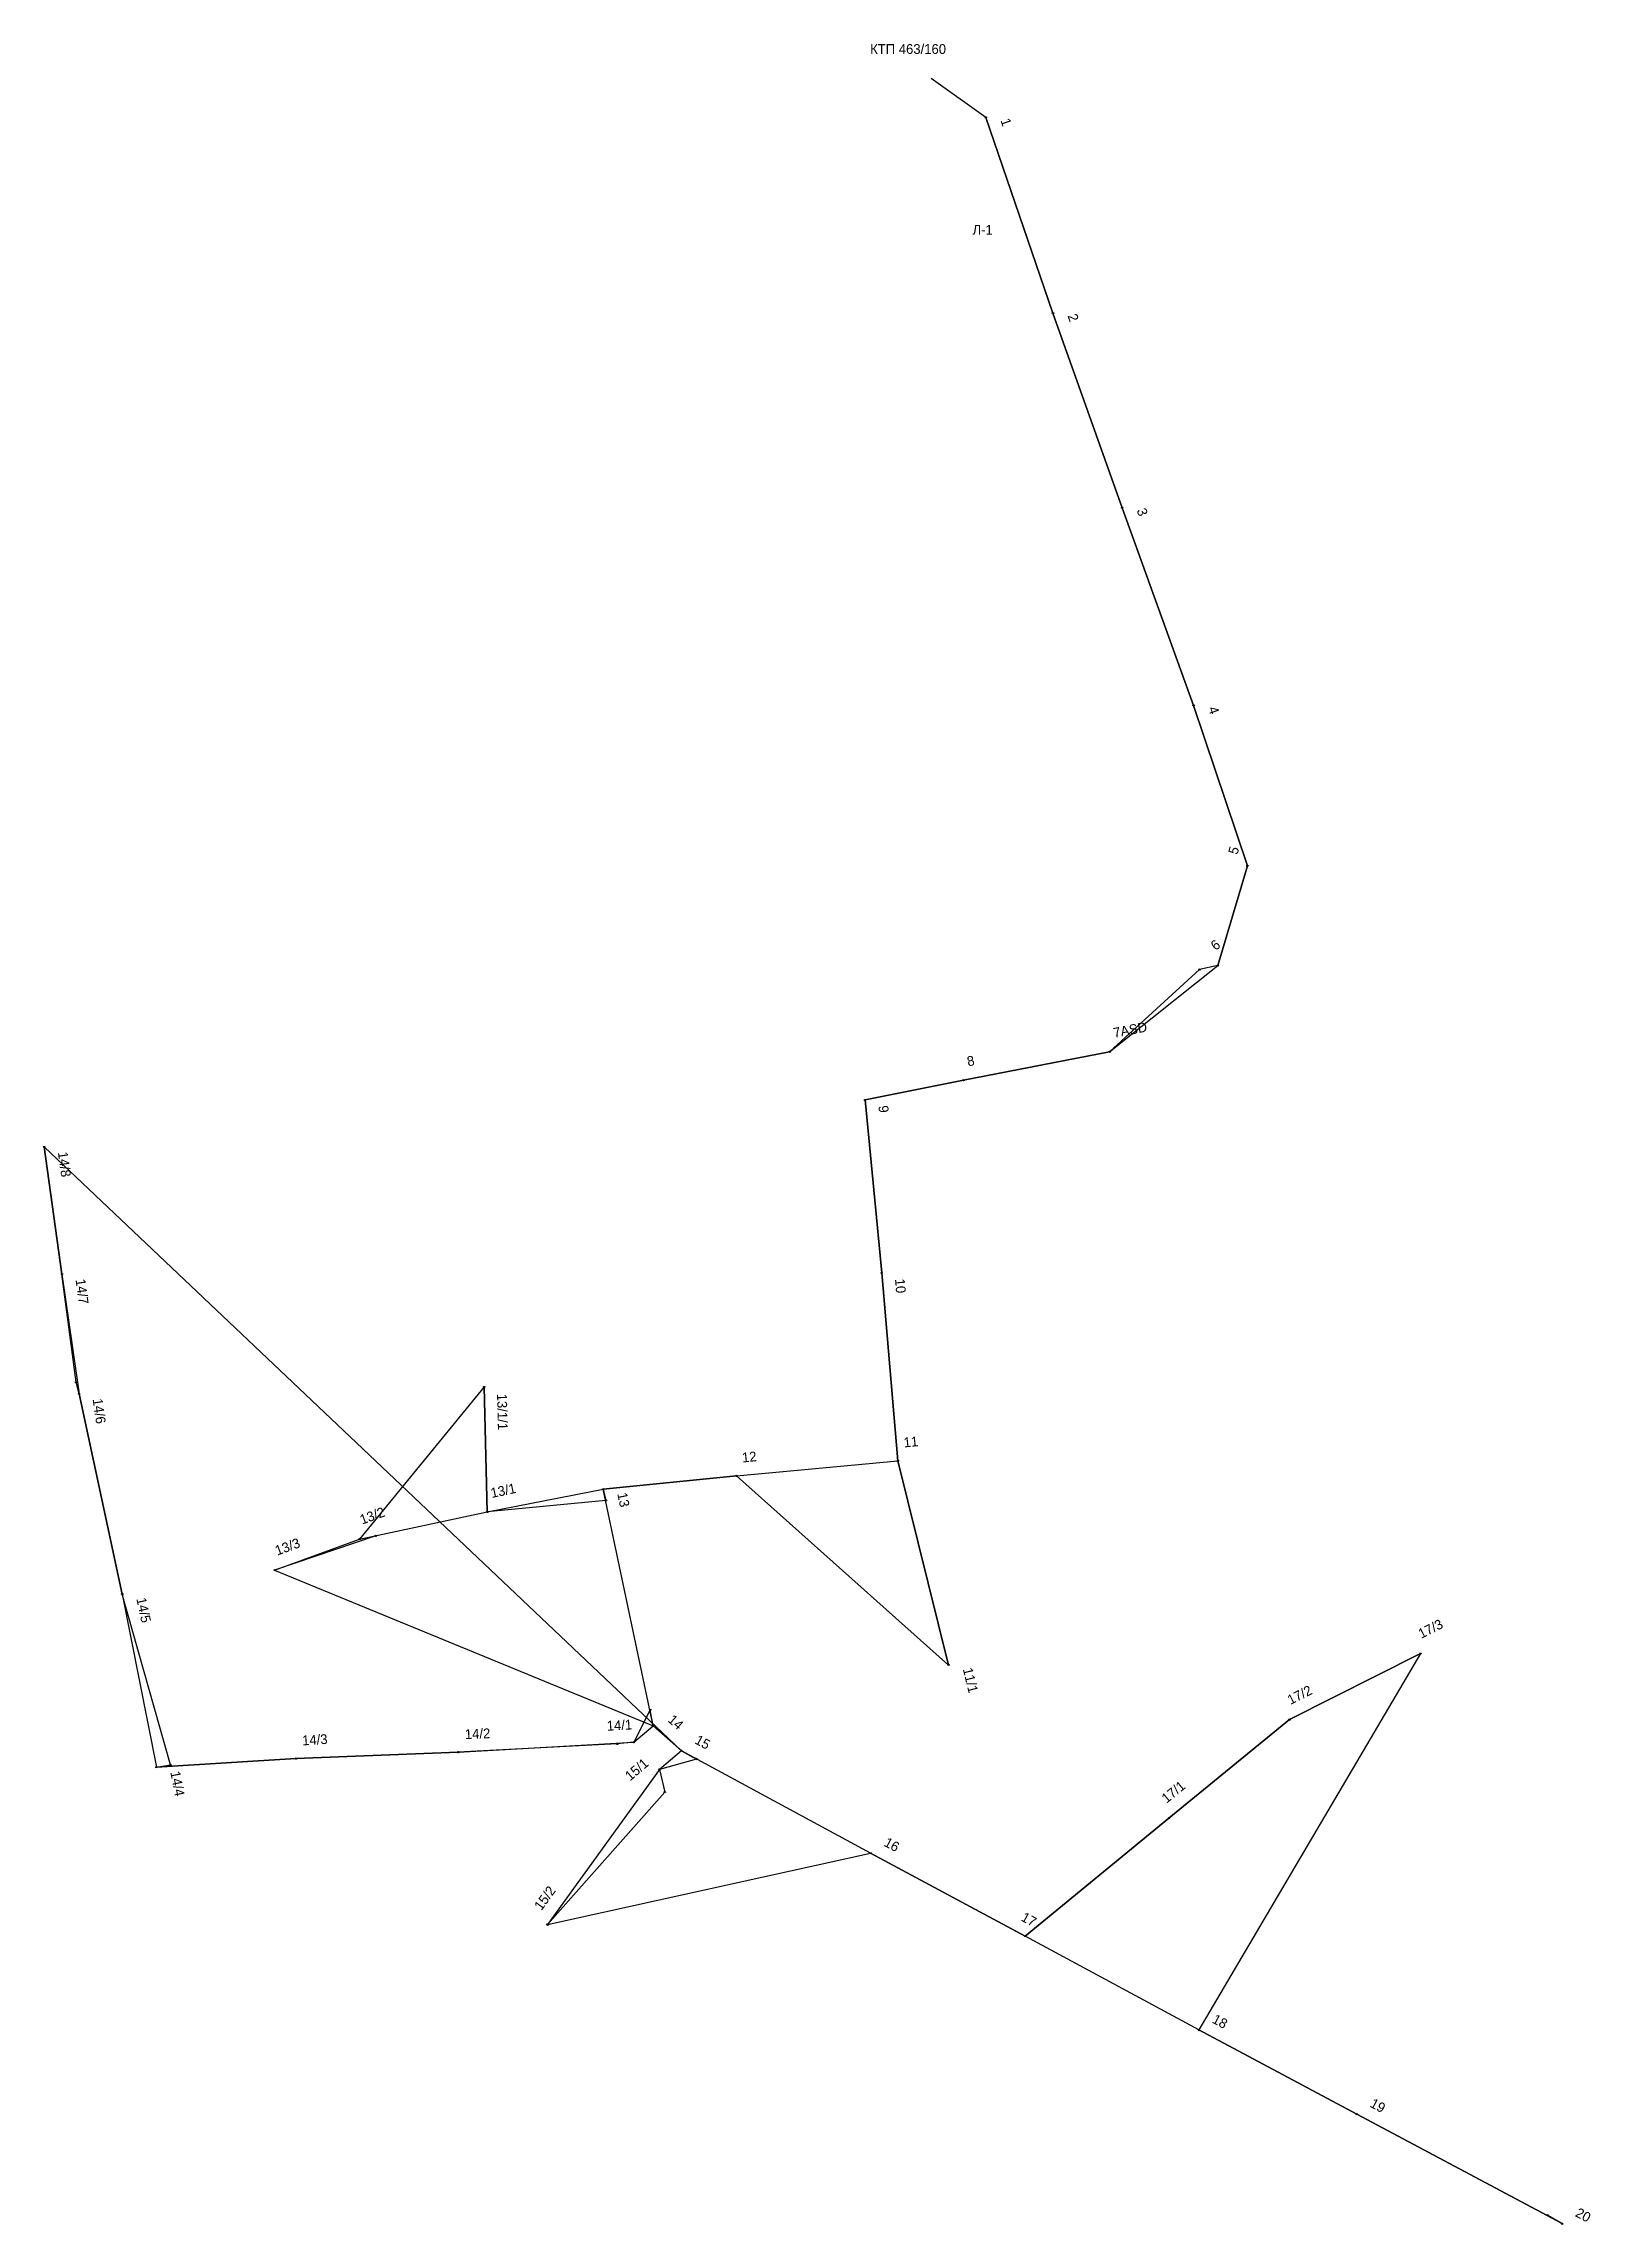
# Model space of a CAD drawing. Header units: metres. Extents: x 2268324 to 2268640, y 411042 to 411488.
import ezdxf

# ---------------------------------------------------------------- set-up
doc = ezdxf.new("R2010")
doc.units = ezdxf.units.M
for name, color, linetype in [('ВЛ-0.4кВ от КТП 463 ф.27 ПС Володаровка', 5, 'Continuous'), ('опоры', 250, 'Continuous'), ('подписи', 250, 'Continuous'), ('укосы', 250, 'Continuous')]:
    doc.layers.add(name, color=color, linetype=linetype)

# ---------------------------------------------------------------- blocks, each defined once
blk = doc.blocks.new('BL2')
blk.add_lwpolyline([(-0.09, -0.12), (-0.09, 0.12), (0.09, 0.12), (0.09, -0.12), (-0.09, -0.12)])
blk.add_attdef('НОМЕР', (1.5, 2.6), '', height=2)

msp = doc.modelspace()

# ---------------------------------------------------------------- linework, layer by layer
msp.add_lwpolyline([(2268516.39, 411473.05), (2268530.11, 411433.02), (2268544.24, 411393.23), (2268558.89, 411352.79), (2268569.89, 411319.96), (2268563.83, 411299.58), (2268560.08, 411298.74), (2268541.68, 411281.95), (2268511.77, 411276.11), (2268491.66, 411272.11), (2268495.06, 411236.71), (2268498.39, 411198.28), (2268508.76, 411156.5), (2268465.35, 411195.19), (2268438.09, 411192.48), (2268438.65, 411190.16), (2268414.36, 411187.81), (2268413.72, 411213.41), (2268388.21, 411182.25), (2268391.55, 411182.92), (2268370.86, 411175.92), (2268448.3, 411144.09), (2268447.69, 411147.35), (2268444.34, 411140.7), (2268440.94, 411140.37), (2268408.42, 411138.69), (2268375.21, 411137.37), (2268346.66, 411135.58), (2268349.58, 411136.09), (2268339.69, 411170.99), (2268330.83, 411212), (2268330.23, 411214.34), (2268327.33, 411236.47), (2268323.72, 411262.49), (2268454.09, 411138.98), (2268457.2, 411137.28), (2268449.57, 411135.11), (2268450.68, 411130.51), (2268426.66, 411103.4), (2268492.8, 411118.02), (2268524.44, 411101.03), (2268553.83, 411125.17), (2268578.53, 411145.33), (2268605.31, 411158.86), (2268559.95, 411081.85), (2268592.25, 411064.63), (2268634.27, 411042.24), (2268631.3, 411043.97)])
at = {"layer": 'ВЛ-0.4кВ от КТП 463 ф.27 ПС Володаровка', "color": 5}
for points in [[(2268508.76, 411156.5), (2268498.39, 411198.28), (2268495.06, 411236.71), (2268491.66, 411272.11), (2268511.77, 411276.11), (2268541.68, 411281.95), (2268563.83, 411299.58), (2268569.89, 411319.96), (2268558.89, 411352.79), (2268544.24, 411393.23), (2268530.11, 411433.02), (2268516.39, 411473.05), (2268505.18, 411481.04)], [(2268323.72, 411262.49), (2268327.33, 411236.47), (2268330.83, 411212), (2268339.69, 411170.99), (2268346.66, 411135.58), (2268375.21, 411137.37), (2268408.42, 411138.69), (2268444.34, 411140.7), (2268448.3, 411144.09), (2268438.09, 411192.48)], [(2268413.72, 411213.41), (2268414.36, 411187.81), (2268438.09, 411192.48), (2268465.35, 411195.19), (2268498.39, 411198.28)], [(2268370.86, 411175.92), (2268388.21, 411182.25), (2268414.36, 411187.81)], [(2268605.31, 411158.86), (2268578.53, 411145.33), (2268553.83, 411125.17), (2268524.44, 411101.03), (2268492.8, 411118.02), (2268454.09, 411138.98)], [(2268448.3, 411144.09), (2268454.09, 411138.98), (2268449.57, 411135.11), (2268426.66, 411103.4)], [(2268634.27, 411042.24), (2268592.25, 411064.63), (2268559.95, 411081.85), (2268524.44, 411101.03)]]:
    msp.add_lwpolyline(points, dxfattribs=at)

# ---------------------------------------------------------------- block references
at = {"layer": 'опоры', "color": 250}
for p, rotation, values in [((2268516.39, 411473.05), 288.9145014286815, {'НОМЕР': '1'}), ((2268530.11, 411433.02), 289.558339535152, {'НОМЕР': '2'}), ((2268544.24, 411393.23), 289.9127324860042, {'НОМЕР': '3'}), ((2268558.89, 411352.79), 288.5157628255253, {'НОМЕР': '4'}), ((2268569.89, 411319.96), 73.46527544972, {'НОМЕР': '5'}), ((2268563.83, 411299.58), 38.51786162805566, {'НОМЕР': '6'}), ((2268541.68, 411281.95), 11.04166152624527, {'НОМЕР': '7ASD'}), ((2268511.77, 411276.11), 11.25335680973875, {'НОМЕР': '8'}), ((2268491.66, 411272.11), 275.4900322843245, {'НОМЕР': '9'}), ((2268323.72, 411262.49), 277.9000616265168, {'НОМЕР': '14/8'}), ((2268327.33, 411236.47), 277.9000616265168, {'НОМЕР': '14/7'}), ((2268495.06, 411236.71), 274.9517083371561, {'НОМЕР': '10'}), ((2268330.83, 411212), 278.1474656499877, {'НОМЕР': '14/6'}), ((2268413.72, 411213.41), 271.4488281153705, {'НОМЕР': '13/1/1'}), ((2268498.39, 411198.28), 5.350494764009898, {'НОМЕР': '11'}), ((2268465.35, 411195.19), 5.666182776353213, {'НОМЕР': '12'}), ((2268414.36, 411187.81), 12.00227268722696, {'НОМЕР': '13/1'}), ((2268438.09, 411192.48), 281.9076501450312, {'НОМЕР': '13'}), ((2268388.21, 411182.25), 20.05082507529999, {'НОМЕР': '13/2'}), ((2268370.86, 411175.92), 20.05082507529999, {'НОМЕР': '13/3'}), ((2268339.69, 411170.99), 282.1934603888122, {'НОМЕР': '14/5'}), ((2268605.31, 411158.86), 26.7928445650967, {'НОМЕР': '17/3'}), ((2268508.76, 411156.5), 283.9394931465053, {'НОМЕР': '11/1'}), ((2268578.53, 411145.33), 26.7928445650967, {'НОМЕР': '17/2'}), ((2268448.3, 411144.09), 318.6197047845042, {'НОМЕР': '14'}), ((2268375.21, 411137.37), 3.588182522362318, {'НОМЕР': '14/3'}), ((2268408.42, 411138.69), 2.273459738754736, {'НОМЕР': '14/2'}), ((2268454.09, 411138.98), 331.5634292026288, {'НОМЕР': '15'}), ((2268346.66, 411135.58), 281.1260163995977, {'НОМЕР': '14/4'}), ((2268553.83, 411125.17), 39.22883744793086, {'НОМЕР': '17/1'}), ((2268492.8, 411118.02), 331.7637619690233, {'НОМЕР': '16'}), ((2268426.66, 411103.4), 54.15066084374513, {'НОМЕР': '15/2'}), ((2268559.95, 411081.85), 331.9370613976803, {'НОМЕР': '18'}), ((2268592.25, 411064.63), 331.9447863253795, {'НОМЕР': '19'}), ((2268634.27, 411042.24), 331.9447863253795, {'НОМЕР': '20'})]:
    msp.add_blockref('BL2', p, dxfattribs=dict(at, rotation=rotation)).add_auto_attribs(values)
ref = msp.add_blockref('BL2', (2268444.34, 411140.7), dxfattribs=dict(at, rotation=3.207736748091685))
ref.add_attrib('НОМЕР', '14/1', (2268438.86, 411143.05), dxfattribs={"layer": '0', "height": 2, "rotation": 3.2077})
ref = msp.add_blockref('BL2', (2268449.57, 411135.11), dxfattribs=dict(at, rotation=40.59573188553664))
ref.add_attrib('НОМЕР', '15/1', (2268443.6, 411132.7), dxfattribs={"layer": '0', "height": 2, "rotation": 40.5957})
ref = msp.add_blockref('BL2', (2268524.44, 411101.03), dxfattribs=dict(at, rotation=331.6266782923765))
ref.add_attrib('НОМЕР', '17', (2268523.4, 411104.3), dxfattribs={"layer": '0', "height": 2, "rotation": 331.6267})
at = {"layer": 'укосы', "color": 250}
for p, rotation in [((2268560.08, 411298.74), 12.55529672492154), ((2268330.23, 411214.34), 284.4383548419819), ((2268438.65, 411190.16), 283.4486150086878), ((2268391.55, 411182.92), 11.33482688378599), ((2268447.69, 411147.35), 280.5005758005553), ((2268440.94, 411140.37), 5.536906889582623), ((2268349.58, 411136.09), 9.879494690383401), ((2268457.2, 411137.28), 331.1816130215863), ((2268450.68, 411130.51), 283.5775169169111), ((2268631.3, 411043.97), 329.8227369210651)]:
    msp.add_blockref('BL2', p, dxfattribs=dict(at, rotation=rotation))

# ---------------------------------------------------------------- texts
at = {"layer": 'подписи', "linetype": 'Continuous'}
for s, p in [('КТП 463/160', (2268492.7, 411486.05)), ('Л-1', (2268513.66, 411449.08))]:
    msp.add_text(s, height=2, dxfattribs=at).set_placement(p)

doc.saveas('drawing.dxf')
